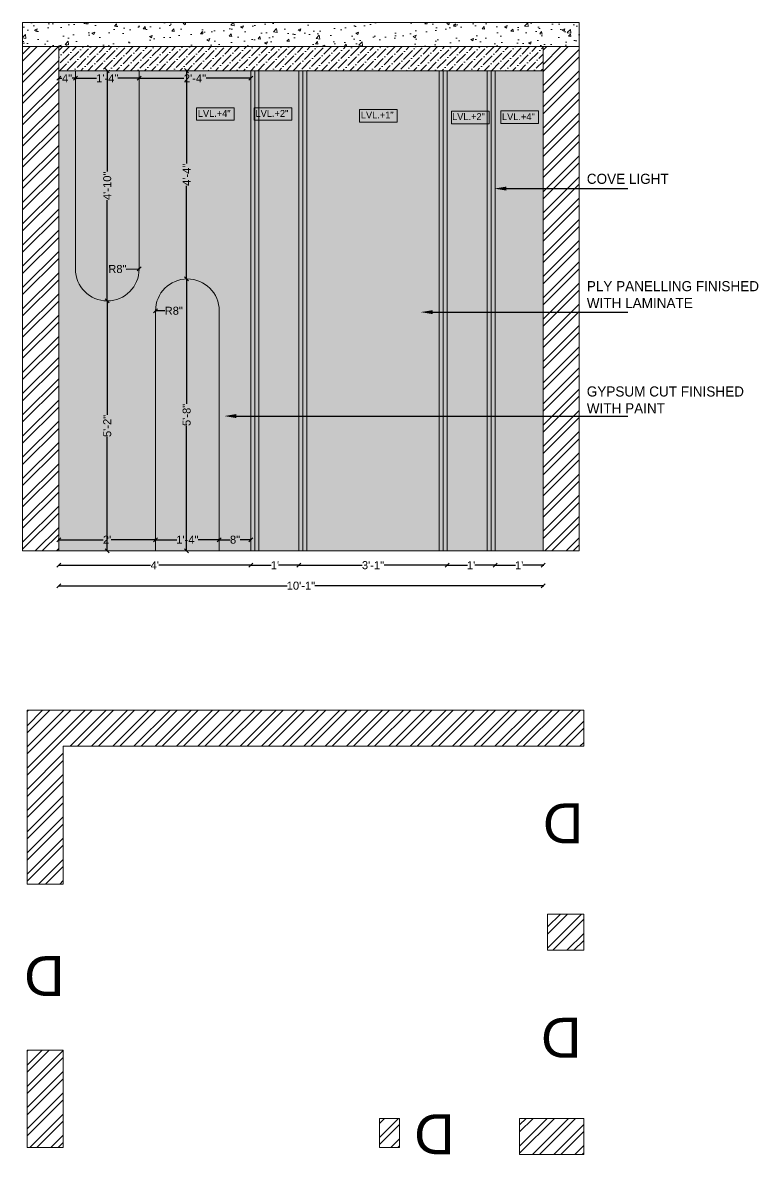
# Model space of a CAD drawing. Header units: inches. Extents: x 15448 to 46480, y -8154 to 0.
# Drawn here: x 20007.6 to 20191.3, y -3254.1 to -2971.3 of the extents above; entities that cross this region are included whole.
import ezdxf
from ezdxf import colors
from ezdxf.entities.mleader import LeaderData, LeaderLine
from ezdxf.math import Vec2, Vec3

# ---------------------------------------------------------------- set-up
doc = ezdxf.new("R2010")
doc.units = ezdxf.units.IN
doc.header["$MEASUREMENT"] = 0
doc.layers.add('6.text', color=6, linetype='Continuous')
doc.layers.add('IEL-HATCH-002', color=7, linetype='Continuous')
doc.layers.add('ROD', color=7, linetype='Continuous', lineweight=9)
doc.styles.add('Arial', font='arial.ttf', dxfattribs={"height": 10})
doc.styles.add('b.k', font='verdana.ttf')
doc.styles.add('HEMI', font='stylu.ttf')
doc.styles.get("Standard").update_dxf_attribs({"font": 'arial.ttf'})
doc.dimstyles.get("Standard").update_dxf_attribs({"dimtxt": 0.18, "dimasz": 0.18, "dimexe": 0.18, "dimexo": 0.0625, "dimgap": 0.09, "dimtad": 0, "dimtih": 1, "dimtoh": 1, "dimdec": 0, "dimzin": 0, "dimdsep": 46, "dimlunit": 4, "dimtxsty": 'Standard', "dimcen": 0.09, "dimadec": 0, "dimazin": 0, "dimtfac": 1, "dimtdec": 0, "dimtofl": 0, "dimtmove": 0, "dimatfit": 3, "dimfxl": 1, "dimtolj": 1, "dimtzin": 0, "dimarcsym": 0})
doc.dimstyles.new('STANDARD$0', dxfattribs={"dimscale": 0, "dimtxt": 6, "dimasz": 3, "dimexe": 2, "dimexo": 2, "dimgap": 0, "dimtad": 0, "dimtih": 1, "dimtoh": 1, "dimdec": 1, "dimzin": 0, "dimdsep": 46, "dimlunit": 4, "dimtxsty": 'b.k', "dimcen": 2.5, "dimclrd": 256, "dimclre": 256, "dimclrt": 256, "dimadec": 0, "dimazin": 0, "dimtfac": 1, "dimtdec": 1, "dimtofl": 0, "dimtmove": 2, "dimatfit": 2, "dimfxl": 1, "dimfrac": 2, "dimtolj": 1, "dimtzin": 0, "dimlwd": 9, "dimlwe": 9, "dimarcsym": 0})
pattern_1 = [(45, (5652.9483, -929.8896), (-2.6516504, 2.6516504), []), (45, (5654.716, -929.8896), (-2.6516504, 2.6516504), [])]

# ---------------------------------------------------------------- blocks, each defined once
blk = doc.blocks.new('_Oblique')
at = {"color": 0, "linetype": 'ByBlock', "lineweight": -2}
blk.add_line((-0.5, -0.5), (0.5, 0.5), dxfattribs=at)
blk = doc.blocks.new('*D358')
at = {"color": 1, "lineweight": -2, "transparency": 16777216}
for p, q in [((20016.55, -3106.86), (20016.55, -3107.08)), ((20016.55, -3106.9), (20039.5, -3106.9)), ((20064.55, -3106.9), (20041.6, -3106.9)), ((20064.55, -3106.86), (20064.55, -3107.08))]:
    blk.add_line(p, q, dxfattribs=at)
at = {"layer": 'Defpoints', "color": 0, "transparency": 16777216}
for p in [(20016.55, -3100.52), (20064.55, -3100.52), (20064.55, -3106.9)]:
    blk.add_point(p, dxfattribs=at)
at = {"color": 1, "lineweight": -2, "transparency": 16777216, "rotation": 180}
blk.add_blockref('_Oblique', (20016.55, -3106.9), dxfattribs=at)
at = {"color": 1, "lineweight": -2, "transparency": 16777216}
blk.add_blockref('_Oblique', (20064.55, -3106.9), dxfattribs=at)
at = {"color": 1, "lineweight": 5, "transparency": 16777216, "insert": (20040.55, -3106.9), "char_height": 2, "attachment_point": 5}
blk.add_mtext("\\A1;4'", dxfattribs=at)
blk = doc.blocks.new('*D359')
at = {"color": 1, "lineweight": -2, "transparency": 16777216}
for p, q in [((20064.55, -3106.86), (20064.55, -3107.08)), ((20064.55, -3106.9), (20069.63, -3106.9)), ((20076.55, -3106.9), (20071.47, -3106.9)), ((20076.55, -3106.86), (20076.55, -3107.08))]:
    blk.add_line(p, q, dxfattribs=at)
at = {"layer": 'Defpoints', "color": 0, "transparency": 16777216}
for p in [(20064.55, -3100.52), (20076.55, -3100.52), (20076.55, -3106.9)]:
    blk.add_point(p, dxfattribs=at)
at = {"color": 1, "lineweight": -2, "transparency": 16777216, "rotation": 180}
blk.add_blockref('_Oblique', (20064.55, -3106.9), dxfattribs=at)
at = {"color": 1, "lineweight": -2, "transparency": 16777216}
blk.add_blockref('_Oblique', (20076.55, -3106.9), dxfattribs=at)
at = {"color": 1, "lineweight": 5, "transparency": 16777216, "insert": (20070.55, -3106.9), "char_height": 2, "attachment_point": 5}
blk.add_mtext("\\A1;1'", dxfattribs=at)
blk = doc.blocks.new('*D360')
at = {"color": 1, "lineweight": -2, "transparency": 16777216}
for p, q in [((20076.55, -3106.86), (20076.55, -3107.08)), ((20076.55, -3106.9), (20092.3, -3106.9)), ((20113.55, -3106.9), (20097.8, -3106.9)), ((20113.55, -3106.86), (20113.55, -3107.08))]:
    blk.add_line(p, q, dxfattribs=at)
at = {"layer": 'Defpoints', "color": 0, "transparency": 16777216}
for p in [(20076.55, -3100.52), (20113.55, -3100.52), (20113.55, -3106.9)]:
    blk.add_point(p, dxfattribs=at)
at = {"color": 1, "lineweight": -2, "transparency": 16777216, "rotation": 180}
blk.add_blockref('_Oblique', (20076.55, -3106.9), dxfattribs=at)
at = {"color": 1, "lineweight": -2, "transparency": 16777216}
blk.add_blockref('_Oblique', (20113.55, -3106.9), dxfattribs=at)
at = {"color": 1, "lineweight": 5, "transparency": 16777216, "insert": (20095.05, -3106.9), "char_height": 2, "attachment_point": 5}
blk.add_mtext('\\A1;3\'-1"', dxfattribs=at)
blk = doc.blocks.new('*D361')
at = {"color": 1, "lineweight": -2, "transparency": 16777216}
for p, q in [((20113.55, -3106.86), (20113.55, -3107.08)), ((20113.55, -3106.9), (20118.63, -3106.9)), ((20125.55, -3106.9), (20120.47, -3106.9)), ((20125.55, -3106.86), (20125.55, -3107.08))]:
    blk.add_line(p, q, dxfattribs=at)
at = {"layer": 'Defpoints', "color": 0, "transparency": 16777216}
for p in [(20113.55, -3100.52), (20125.55, -3100.52), (20125.55, -3106.9)]:
    blk.add_point(p, dxfattribs=at)
at = {"color": 1, "lineweight": -2, "transparency": 16777216, "rotation": 180}
blk.add_blockref('_Oblique', (20113.55, -3106.9), dxfattribs=at)
at = {"color": 1, "lineweight": -2, "transparency": 16777216}
blk.add_blockref('_Oblique', (20125.55, -3106.9), dxfattribs=at)
at = {"color": 1, "lineweight": 5, "transparency": 16777216, "insert": (20119.55, -3106.9), "char_height": 2, "attachment_point": 5}
blk.add_mtext("\\A1;1'", dxfattribs=at)
blk = doc.blocks.new('*D362')
at = {"color": 1, "lineweight": -2, "transparency": 16777216}
for p, q in [((20125.55, -3106.86), (20125.55, -3107.08)), ((20125.55, -3106.9), (20130.63, -3106.9)), ((20137.55, -3106.9), (20132.47, -3106.9)), ((20137.55, -3106.86), (20137.55, -3107.08))]:
    blk.add_line(p, q, dxfattribs=at)
at = {"layer": 'Defpoints', "color": 0, "transparency": 16777216}
for p in [(20125.55, -3100.52), (20137.55, -3100.52), (20137.55, -3106.9)]:
    blk.add_point(p, dxfattribs=at)
at = {"color": 1, "lineweight": -2, "transparency": 16777216, "rotation": 180}
blk.add_blockref('_Oblique', (20125.55, -3106.9), dxfattribs=at)
at = {"color": 1, "lineweight": -2, "transparency": 16777216}
blk.add_blockref('_Oblique', (20137.55, -3106.9), dxfattribs=at)
at = {"color": 1, "lineweight": 5, "transparency": 16777216, "insert": (20131.55, -3106.9), "char_height": 2, "attachment_point": 5}
blk.add_mtext("\\A1;1'", dxfattribs=at)
blk = doc.blocks.new('*D363')
at = {"color": 1, "lineweight": -2, "transparency": 16777216}
for p, q in [((20048.55, -3035.35), (20048.33, -3035.35)), ((20048.51, -3035.35), (20048.51, -3066.58)), ((20048.51, -3103.31), (20048.51, -3072.08)), ((20048.55, -3103.31), (20048.33, -3103.31))]:
    blk.add_line(p, q, dxfattribs=at)
at = {"layer": 'Defpoints', "color": 0, "transparency": 16777216}
for p in [(20048.69, -3035.35), (20048.51, -3103.31), (20048.69, -3103.31)]:
    blk.add_point(p, dxfattribs=at)
at = {"color": 1, "lineweight": -2, "transparency": 16777216}
for p, rotation in [((20048.51, -3035.35), 90), ((20048.51, -3103.31), 270)]:
    blk.add_blockref('_Oblique', p, dxfattribs=dict(at, rotation=rotation))
at = {"color": 1, "lineweight": 5, "transparency": 16777216, "insert": (20048.51, -3069.33), "char_height": 2, "attachment_point": 5, "rotation": 90}
blk.add_mtext('\\A1;5\'-8"', dxfattribs=at)
blk = doc.blocks.new('*D364')
at = {"color": 1, "lineweight": -2, "transparency": 16777216}
for p, q in [((20048.55, -2983.31), (20048.33, -2983.31)), ((20048.51, -2983.31), (20048.51, -3006.54)), ((20048.51, -3035.35), (20048.51, -3012.12)), ((20048.51, -3035.35), (20048.33, -3035.35))]:
    blk.add_line(p, q, dxfattribs=at)
at = {"layer": 'Defpoints', "color": 0, "transparency": 16777216}
for p in [(20048.51, -2983.31), (20052.2, -2983.31), (20048.51, -3035.35)]:
    blk.add_point(p, dxfattribs=at)
at = {"color": 1, "lineweight": -2, "transparency": 16777216}
for p, rotation in [((20048.51, -2983.31), 90), ((20048.51, -3035.35), 270)]:
    blk.add_blockref('_Oblique', p, dxfattribs=dict(at, rotation=rotation))
at = {"color": 1, "lineweight": 5, "transparency": 16777216, "insert": (20048.51, -3009.33), "char_height": 2, "attachment_point": 5, "rotation": 90}
blk.add_mtext('\\A1;4\'-4"', dxfattribs=at)
blk = doc.blocks.new('*D365')
at = {"color": 1, "lineweight": -2, "transparency": 16777216}
for p, q in [((20028.68, -3040.85), (20028.86, -3040.85)), ((20028.68, -3040.85), (20028.68, -3069.33)), ((20028.68, -3103.31), (20028.68, -3074.83)), ((20028.68, -3103.31), (20028.86, -3103.31))]:
    blk.add_line(p, q, dxfattribs=at)
at = {"layer": 'Defpoints', "color": 0, "transparency": 16777216}
for p in [(20028.68, -3040.85), (20028.68, -3103.31), (20028.68, -3103.31)]:
    blk.add_point(p, dxfattribs=at)
at = {"color": 1, "lineweight": -2, "transparency": 16777216}
for p, rotation in [((20028.68, -3040.85), 90), ((20028.68, -3103.31), 270)]:
    blk.add_blockref('_Oblique', p, dxfattribs=dict(at, rotation=rotation))
at = {"color": 1, "lineweight": 5, "transparency": 16777216, "insert": (20028.68, -3072.08), "char_height": 2, "attachment_point": 5, "rotation": 90}
blk.add_mtext('\\A1;5\'-2"', dxfattribs=at)
blk = doc.blocks.new('*D366')
at = {"color": 1, "lineweight": -2, "transparency": 16777216}
for p, q in [((20028.68, -2983.31), (20028.86, -2983.31)), ((20028.68, -2983.31), (20028.68, -3008.51)), ((20028.68, -3040.85), (20028.68, -3015.64)), ((20028.68, -3040.85), (20028.86, -3040.85))]:
    blk.add_line(p, q, dxfattribs=at)
at = {"layer": 'Defpoints', "color": 0, "transparency": 16777216}
for p in [(20028.68, -2983.31), (20028.68, -2983.31), (20028.68, -3040.85)]:
    blk.add_point(p, dxfattribs=at)
at = {"color": 1, "lineweight": -2, "transparency": 16777216}
for p, rotation in [((20028.68, -2983.31), 90), ((20028.68, -3040.85), 270)]:
    blk.add_blockref('_Oblique', p, dxfattribs=dict(at, rotation=rotation))
at = {"color": 1, "lineweight": 5, "transparency": 16777216, "insert": (20028.68, -3012.08), "char_height": 2, "attachment_point": 5, "rotation": 90}
blk.add_mtext('\\A1;4\'-10"', dxfattribs=at)
blk = doc.blocks.new('*D367')
at = {"color": 1, "lineweight": -2, "transparency": 16777216}
for p, q in [((20016.55, -3111.98), (20016.55, -3112.2)), ((20016.55, -3112.02), (20073.62, -3112.02)), ((20137.55, -3112.02), (20080.48, -3112.02)), ((20137.55, -3111.98), (20137.55, -3112.2))]:
    blk.add_line(p, q, dxfattribs=at)
at = {"layer": 'Defpoints', "color": 0, "transparency": 16777216}
for p in [(20016.55, -3103.31), (20137.55, -3103.31), (20137.55, -3112.02)]:
    blk.add_point(p, dxfattribs=at)
at = {"color": 1, "lineweight": -2, "transparency": 16777216, "rotation": 180}
blk.add_blockref('_Oblique', (20016.55, -3112.02), dxfattribs=at)
at = {"color": 1, "lineweight": -2, "transparency": 16777216}
blk.add_blockref('_Oblique', (20137.55, -3112.02), dxfattribs=at)
at = {"color": 1, "lineweight": 5, "transparency": 16777216, "insert": (20077.05, -3112.02), "char_height": 2, "attachment_point": 5}
blk.add_mtext('\\A1;10\'-1"', dxfattribs=at)
blk = doc.blocks.new('*D368')
at = {"color": 1, "lineweight": -2, "transparency": 16777216}
blk.add_line((20033.4, -3032.88), (20036.64, -3032.87), dxfattribs=at)
blk.add_arc((20028.68, -3032.89), 7.96, 0.4499, 1.4825, dxfattribs=at)
at = {"layer": 'Defpoints', "color": 0, "transparency": 16777216}
for p in [(20028.68, -3032.89), (20036.64, -3032.87)]:
    blk.add_point(p, dxfattribs=at)
at = {"color": 1, "lineweight": -2, "transparency": 16777216, "rotation": 0.1867254566149743}
blk.add_blockref('_Oblique', (20036.64, -3032.87), dxfattribs=at)
at = {"color": 1, "lineweight": 5, "transparency": 16777216, "insert": (20031.21, -3032.88), "char_height": 2, "attachment_point": 5, "rotation": 0.1867}
blk.add_mtext('\\A1;R8"', dxfattribs=at)
blk = doc.blocks.new('*D369')
at = {"color": 1, "lineweight": -2, "transparency": 16777216}
blk.add_line((20043.1, -3043.33), (20040.74, -3043.34), dxfattribs=at)
blk.add_arc((20048.69, -3043.31), 7.96, 180, 181.5072, dxfattribs=at)
at = {"layer": 'Defpoints', "color": 0, "transparency": 16777216}
for p in [(20040.74, -3043.34), (20048.69, -3043.31)]:
    blk.add_point(p, dxfattribs=at)
at = {"color": 1, "lineweight": -2, "transparency": 16777216, "rotation": 180.2113937648288}
blk.add_blockref('_Oblique', (20040.74, -3043.34), dxfattribs=at)
at = {"color": 1, "lineweight": 5, "transparency": 16777216, "insert": (20045.29, -3043.32), "char_height": 2, "attachment_point": 5, "rotation": 0.2114}
blk.add_mtext('\\A1;R8"', dxfattribs=at)
blk = doc.blocks.new('*D370')
at = {"color": 1, "lineweight": -2, "transparency": 16777216}
for p, q in [((20040.74, -3100.56), (20040.74, -3100.34)), ((20040.74, -3100.52), (20046.04, -3100.52)), ((20056.65, -3100.52), (20051.35, -3100.52)), ((20056.65, -3100.56), (20056.65, -3100.34))]:
    blk.add_line(p, q, dxfattribs=at)
at = {"layer": 'Defpoints', "color": 0, "transparency": 16777216}
for p in [(20056.65, -3100.52), (20040.74, -3103), (20056.65, -3103)]:
    blk.add_point(p, dxfattribs=at)
at = {"color": 1, "lineweight": -2, "transparency": 16777216, "rotation": 180}
blk.add_blockref('_Oblique', (20040.74, -3100.52), dxfattribs=at)
at = {"color": 1, "lineweight": -2, "transparency": 16777216}
blk.add_blockref('_Oblique', (20056.65, -3100.52), dxfattribs=at)
at = {"color": 1, "lineweight": 5, "transparency": 16777216, "insert": (20048.69, -3100.52), "char_height": 2, "attachment_point": 5}
blk.add_mtext('\\A1;1\'-4"', dxfattribs=at)
blk = doc.blocks.new('*D371')
at = {"color": 1, "lineweight": -2, "transparency": 16777216}
for p, q in [((20056.65, -3100.52), (20056.65, -3100.34)), ((20056.65, -3100.52), (20059.36, -3100.52)), ((20064.55, -3100.52), (20061.84, -3100.52)), ((20064.55, -3100.52), (20064.55, -3100.34))]:
    blk.add_line(p, q, dxfattribs=at)
at = {"layer": 'Defpoints', "color": 0, "transparency": 16777216}
for p in [(20056.65, -3100.52), (20064.55, -3100.52), (20064.55, -3100.52)]:
    blk.add_point(p, dxfattribs=at)
at = {"color": 1, "lineweight": -2, "transparency": 16777216, "rotation": 180}
blk.add_blockref('_Oblique', (20056.65, -3100.52), dxfattribs=at)
at = {"color": 1, "lineweight": -2, "transparency": 16777216}
blk.add_blockref('_Oblique', (20064.55, -3100.52), dxfattribs=at)
at = {"color": 1, "lineweight": 5, "transparency": 16777216, "insert": (20060.6, -3100.52), "char_height": 2, "attachment_point": 5}
blk.add_mtext('\\A1;8"', dxfattribs=at)
blk = doc.blocks.new('*D372')
at = {"color": 1, "lineweight": -2, "transparency": 16777216}
for p, q in [((20016.55, -3100.52), (20016.55, -3100.34)), ((20016.55, -3100.52), (20027.62, -3100.52)), ((20040.74, -3100.52), (20029.67, -3100.52)), ((20040.74, -3100.52), (20040.74, -3100.34))]:
    blk.add_line(p, q, dxfattribs=at)
at = {"layer": 'Defpoints', "color": 0, "transparency": 16777216}
for p in [(20016.55, -3100.52), (20016.55, -3100.52), (20040.74, -3100.52)]:
    blk.add_point(p, dxfattribs=at)
at = {"color": 1, "lineweight": -2, "transparency": 16777216, "rotation": 180}
blk.add_blockref('_Oblique', (20016.55, -3100.52), dxfattribs=at)
at = {"color": 1, "lineweight": -2, "transparency": 16777216}
blk.add_blockref('_Oblique', (20040.74, -3100.52), dxfattribs=at)
at = {"color": 1, "lineweight": 5, "transparency": 16777216, "insert": (20028.64, -3100.52), "char_height": 2, "attachment_point": 5}
blk.add_mtext("\\A1;2'", dxfattribs=at)
blk = doc.blocks.new('*D373')
at = {"color": 1, "lineweight": -2, "transparency": 16777216}
for p, q in [((20016.55, -2985.18), (20016.55, -2985.4)), ((20016.55, -2985.22), (20017.36, -2985.22)), ((20020.72, -2985.22), (20019.92, -2985.22)), ((20020.72, -2985.18), (20020.72, -2985.4))]:
    blk.add_line(p, q, dxfattribs=at)
at = {"layer": 'Defpoints', "color": 0, "transparency": 16777216}
for p in [(20016.55, -2983.7), (20020.72, -2983.7), (20016.55, -2985.22)]:
    blk.add_point(p, dxfattribs=at)
at = {"color": 1, "lineweight": -2, "transparency": 16777216, "rotation": 180}
blk.add_blockref('_Oblique', (20016.55, -2985.22), dxfattribs=at)
at = {"color": 1, "lineweight": -2, "transparency": 16777216}
blk.add_blockref('_Oblique', (20020.72, -2985.22), dxfattribs=at)
at = {"color": 1, "lineweight": 5, "transparency": 16777216, "insert": (20018.64, -2985.22), "char_height": 2, "attachment_point": 5}
blk.add_mtext('\\A1;4"', dxfattribs=at)
blk = doc.blocks.new('*D374')
at = {"color": 1, "lineweight": -2, "transparency": 16777216}
for p, q in [((20020.72, -2985.18), (20020.72, -2985.4)), ((20020.72, -2985.22), (20026.03, -2985.22)), ((20036.64, -2985.22), (20031.33, -2985.22)), ((20036.64, -2985.22), (20036.64, -2985.04))]:
    blk.add_line(p, q, dxfattribs=at)
at = {"layer": 'Defpoints', "color": 0, "transparency": 16777216}
for p in [(20020.72, -2983.7), (20036.64, -2985.22), (20036.64, -2985.22)]:
    blk.add_point(p, dxfattribs=at)
at = {"color": 1, "lineweight": -2, "transparency": 16777216, "rotation": 180}
blk.add_blockref('_Oblique', (20020.72, -2985.22), dxfattribs=at)
at = {"color": 1, "lineweight": -2, "transparency": 16777216}
blk.add_blockref('_Oblique', (20036.64, -2985.22), dxfattribs=at)
at = {"color": 1, "lineweight": 5, "transparency": 16777216, "insert": (20028.68, -2985.22), "char_height": 2, "attachment_point": 5}
blk.add_mtext('\\A1;1\'-4"', dxfattribs=at)
blk = doc.blocks.new('*D375')
at = {"color": 1, "lineweight": -2, "transparency": 16777216}
for p, q in [((20036.64, -2985.22), (20036.64, -2985.04)), ((20036.64, -2985.22), (20047.83, -2985.22)), ((20064.55, -2985.22), (20053.36, -2985.22)), ((20064.55, -2985.22), (20064.55, -2985.04))]:
    blk.add_line(p, q, dxfattribs=at)
at = {"layer": 'Defpoints', "color": 0, "transparency": 16777216}
for p in [(20036.64, -2985.22), (20064.55, -2985.22), (20064.55, -2985.22)]:
    blk.add_point(p, dxfattribs=at)
at = {"color": 1, "lineweight": -2, "transparency": 16777216, "rotation": 180}
blk.add_blockref('_Oblique', (20036.64, -2985.22), dxfattribs=at)
at = {"color": 1, "lineweight": -2, "transparency": 16777216}
blk.add_blockref('_Oblique', (20064.55, -2985.22), dxfattribs=at)
at = {"color": 1, "lineweight": 5, "transparency": 16777216, "insert": (20050.59, -2985.22), "char_height": 2, "attachment_point": 5}
blk.add_mtext('\\A1;2\'-4"', dxfattribs=at)

msp = doc.modelspace()

# ---------------------------------------------------------------- hatches: boundary and pattern name
at = {"layer": 'IEL-HATCH-002', "lineweight": 5, "true_color": 0xc7c8ca, "transparency": 33554687}
h = msp.add_hatch(dxfattribs=at)
h.set_pattern_fill('AR-CONC', color=9)
h.set_pattern_definition([(50, (5652.948, -929.8896), (7.1726018, -0.6275213), [0.75, -8.25]), (355, (5652.948, -929.8896), (-1.3875133, 7.5219213), [0.6, -6.6]), (100.451444, (5653.546, -929.942), (5.7850885, 6.8944), [0.637402, -7.011421]), (46.1842, (5652.948, -927.89), (10.6724133, -1.655193), [1.125, -12.375]), (96.635635, (5653.838, -928.027), (9.3466195, 9.741186), [0.9561034, -10.517138]), (351.18416, (5652.948, -927.89), (9.3466195, 9.741186), [0.9, -9.9]), (21, (5653.948, -928.3896), (5.9690705, -4.026189), [0.75, -8.25]), (326, (5653.948, -928.3896), (2.4331533, 7.2515005), [0.6, -6.6]), (71.451445, (5654.446, -928.725), (8.4022238, 3.2253115), [0.637402, -7.011421]), (37.5, (5652.9483, -929.8896), (0.12159855, 3.32893854), [0, -6.52, 0, -6.7, 0, -6.625]), (7.5, (5652.9483, -929.8896), (2.6306954, 3.9441171), [0, -3.82, 0, -6.37, 0, -2.525]), (327.5, (5650.7183, -929.8896), (5.33822436, -0.2255487), [0, -2.5, 0, -7.8, 0, -10.35]), (317.5, (5649.7183, -929.8896), (5.8318617, 1.0010498), [0, -3.25, 0, -5.18, 0, -7.35])])
h.paths.add_polyline_path([(20146.55, -2971.31), (20007.55, -2971.31), (20007.55, -2977.31), (20146.55, -2977.31)])
at = {"layer": 'IEL-HATCH-002', "lineweight": 5, "true_color": 0xf27172, "transparency": 33554687}
h = msp.add_hatch(dxfattribs=at)
h.set_pattern_fill('ANSI32', color=11, scale=10)
h.set_pattern_definition([(45, (5652.9483, -904.1407), (-2.6516504, 2.6516504), []), (45, (5654.716, -904.1407), (-2.6516504, 2.6516504), [])])
h.paths.add_polyline_path([(20016.55, -2977.31), (20007.55, -2977.31), (20007.55, -3103.31), (20016.55, -3103.31)])
h.paths.add_polyline_path([(20146.55, -2977.31), (20137.55, -2977.31), (20137.55, -3103.31), (20146.55, -3103.31)])
at = {"layer": 'IEL-HATCH-002', "lineweight": 5, "true_color": 0xd7ebd2, "transparency": 33554687}
h = msp.add_hatch(dxfattribs=at)
h.set_pattern_fill('ANSI36', color=254, scale=10)
h.set_pattern_definition([(45, (5652.9483, -929.8896), (0.66291261, 2.43067956), [3.125, -0.625, 0, -0.625])])
h.paths.add_polyline_path([(20137.55, -2977.31), (20016.55, -2977.31), (20016.55, -2983.31), (20137.55, -2983.31)])
at = {"layer": 'IEL-HATCH-002', "lineweight": 5, "true_color": 0xf3ece7, "transparency": 33554687}
h = msp.add_hatch(color=7, dxfattribs=at)
h.dxf.hatch_style = 1
h.paths.add_polyline_path([(20064.55, -2983.31), (20036.64, -2983.31), (20036.64, -3032.89, -1), (20020.72, -3032.89), (20020.72, -2983.31), (20016.55, -2983.31), (20016.55, -3103.31), (20040.74, -3103.31), (20040.74, -3043.31, -1), (20056.65, -3043.31), (20056.65, -3103.31), (20064.55, -3103.31)])
at = {"layer": 'IEL-HATCH-002', "lineweight": 5, "true_color": 0xf0e7e0, "transparency": 33554687}
h = msp.add_hatch(color=254, dxfattribs=at)
h.dxf.hatch_style = 1
h.paths.add_polyline_path([(20036.64, -2983.31), (20020.72, -2983.31), (20020.72, -3032.89, 1), (20036.64, -3032.89)])
h.paths.add_polyline_path([(20056.65, -3043.31, 1), (20040.74, -3043.31), (20040.74, -3103.31), (20056.65, -3103.31)])
h.paths.add_polyline_path([(20050.58, -3072.6), (20050.58, -3066.04), (20046.46, -3066.04), (20046.46, -3072.6)], flags=24)
h = msp.add_hatch(color=254, dxfattribs=at)
h.dxf.hatch_style = 1
h.paths.add_polyline_path([(20076.55, -2983.31), (20064.55, -2983.31), (20064.55, -3103.31), (20076.55, -3103.31)])
h.paths.add_polyline_path([(20125.55, -2983.31), (20113.55, -2983.31), (20113.55, -3103.31), (20125.55, -3103.31)])
h.paths.add_polyline_path([(20137.55, -2983.31), (20125.55, -2983.31), (20125.55, -3103.31), (20137.55, -3103.31)])
at = {"layer": 'IEL-HATCH-002', "lineweight": 5, "true_color": 0xbb9577, "transparency": 33554687}
h = msp.add_hatch(color=33, dxfattribs=at)
h.dxf.hatch_style = 1
h.paths.add_polyline_path([(20113.55, -2983.31), (20076.55, -2983.31), (20076.55, -3103.31), (20113.55, -3103.31)])
at = {"layer": 'IEL-HATCH-002', "lineweight": 5, "true_color": 0xf27172, "transparency": 33554687}
h = msp.add_hatch(dxfattribs=at)
h.set_pattern_fill('ANSI32', color=11, scale=10)
h.set_pattern_definition(pattern_1)
h.paths.add_polyline_path([(20017.66, -3152.12), (20147.66, -3152.12), (20147.66, -3143.12), (20008.66, -3143.12), (20008.66, -3186.58), (20017.66, -3186.58)])
h.paths.add_polyline_path([(20017.66, -3228.08), (20008.66, -3228.08), (20008.66, -3245.12), (20008.66, -3252.4), (20017.66, -3252.4)])
h.paths.add_polyline_path([(20101.66, -3245.12), (20096.66, -3245.12), (20096.66, -3252.4), (20101.66, -3252.4)])
h.paths.add_polyline_path([(20138.66, -3245.12), (20131.66, -3245.12), (20131.66, -3254.12), (20138.66, -3254.12)])
h.paths.add_polyline_path([(20147.66, -3245.12), (20139.66, -3245.12), (20138.66, -3245.12), (20138.66, -3254.12), (20147.66, -3254.12)])
h = msp.add_hatch(dxfattribs=at)
h.set_pattern_fill('ANSI32', color=11, scale=10)
h.set_pattern_definition(pattern_1)
h.paths.add_polyline_path([(20147.66, -3194.12), (20138.66, -3194.12), (20138.66, -3203.12), (20147.66, -3203.12)])

# ---------------------------------------------------------------- linework, layer by layer
at = {"lineweight": 5}
for p, q in [((20007.55, -3103.31), (20007.55, -2971.31)), ((20007.55, -2971.31), (20146.55, -2971.31)), ((20146.55, -3103.31), (20146.55, -2971.31)), ((20007.55, -2977.31), (20146.55, -2977.31)), ((20016.55, -3103.31), (20016.55, -2977.31)), ((20137.55, -3103.31), (20137.55, -2977.31)), ((20016.55, -2983.31), (20137.55, -2983.31)), ((20064.55, -3103.31), (20064.55, -2983.31)), ((20076.55, -3103.31), (20076.55, -2983.31)), ((20113.55, -3103.31), (20113.55, -2983.31)), ((20125.55, -3103.31), (20125.55, -2983.31)), ((20007.55, -3103.31), (20146.55, -3103.31))]:
    msp.add_line(p, q, dxfattribs=at)
at = {"color": 41, "lineweight": 5, "true_color": 0xf4ee51}
for p, q in [((20065.55, -3103.31), (20065.55, -2983.31)), ((20066.55, -3103.31), (20066.55, -2983.31)), ((20123.55, -3103.31), (20123.55, -2983.31)), ((20124.55, -3103.31), (20124.55, -2983.31))]:
    msp.add_line(p, q, dxfattribs=at)
at = {"color": 51, "lineweight": 5, "true_color": 0xf7f281}
for p, q in [((20077.55, -3103.31), (20077.55, -2983.31)), ((20078.55, -3103.31), (20078.55, -2983.31)), ((20111.55, -3103.31), (20111.55, -2983.31)), ((20112.55, -3103.31), (20112.55, -2983.31))]:
    msp.add_line(p, q, dxfattribs=at)
at = {"lineweight": 5}
for points in [[(20020.72, -2983.31), (20020.72, -3032.89, 1), (20036.64, -3032.89), (20036.64, -2983.31)], [(20056.65, -3103.31), (20056.65, -3043.31, 1), (20040.74, -3043.31), (20040.74, -3103.31)]]:
    msp.add_lwpolyline(points, format="xyb", dxfattribs=at)
at = {"color": 18, "lineweight": 5, "true_color": 0x000000}
for points in [[(20050.97, -2992.57), (20060.39, -2992.57), (20060.39, -2995.7), (20050.97, -2995.7)], [(20065.39, -2992.57), (20074.8, -2992.57), (20074.8, -2995.7), (20065.39, -2995.7)], [(20091.68, -2993.05), (20101.09, -2993.05), (20101.09, -2996.18), (20091.68, -2996.18)], [(20114.61, -2993.44), (20124.02, -2993.44), (20124.02, -2996.57), (20114.61, -2996.57)], [(20126.94, -2993.38), (20136.35, -2993.38), (20136.35, -2996.51), (20126.94, -2996.51)]]:
    msp.add_lwpolyline(points, close=True, dxfattribs=at)
at = {"lineweight": 5}
msp.add_lwpolyline([(20147.66, -3203.12), (20147.66, -3194.12), (20138.66, -3194.12), (20138.66, -3203.12)], close=True, dxfattribs=at)
msp.add_lwpolyline([(20101.66, -3245.12), (20096.66, -3245.12), (20096.66, -3252.4), (20101.66, -3252.4), (20101.66, -3245.12), (20101.66, -3252.4)], dxfattribs=at)
at = {"layer": 'ROD', "lineweight": 5}
for points in [[(20147.66, -3143.12), (20008.66, -3143.12), (20008.66, -3186.58), (20017.66, -3186.58), (20017.66, -3152.12), (20147.66, -3152.12)], [(20017.66, -3252.4), (20017.66, -3228.08), (20008.66, -3228.08), (20008.66, -3252.4)], [(20147.66, -3245.12), (20139.66, -3245.12), (20131.66, -3245.12), (20131.66, -3254.12), (20147.66, -3254.12)]]:
    msp.add_lwpolyline(points, close=True, dxfattribs=at)

# ---------------------------------------------------------------- texts
at = {"color": 18, "lineweight": 5, "true_color": 0x000000, "char_height": 1.723, "width": 29.4868, "attachment_point": 1, "rotation": 359.9906, "style": 'HEMI'}
for s, insert in [('LVL.+4"', (20051.3, -2993.14)), ('LVL.+2"', (20065.71, -2993.14)), ('LVL.+1"', (20092.01, -2993.52)), ('LVL.+2"', (20114.8, -2993.9)), ('LVL.+4"', (20127.26, -2993.95))]:
    msp.add_mtext(s, dxfattribs=dict(at, insert=insert))
at = {"color": 5, "lineweight": 5, "width": 43.2432, "attachment_point": 1, "rotation": 359.9906, "style": 'HEMI'}
for s, insert, char_height in [('COVE LIGHT', (20148.44, -3009.07), 2.527), ('PLY PANELLING FINISHED WITH LAMINATE', (20148.44, -3035.89), 2.5271), ('GYPSUM CUT FINISHED WITH PAINT', (20148.44, -3062.21), 2.5271)]:
    msp.add_mtext(s, dxfattribs=dict(at, insert=insert, char_height=char_height))
at = {"layer": '6.text', "lineweight": 5, "char_height": 10, "attachment_point": 1, "rotation": 180, "style": 'Arial'}
for insert in [(20147.58, -3176.43), (20018.03, -3214.58), (20147.11, -3230), (20115.44, -3254.12)]:
    msp.add_mtext_dynamic_manual_height_columns('D', width=9, gutter_width=45, heights=[0], dxfattribs=dict(at, insert=insert))

# ---------------------------------------------------------------- dimensions: what is measured, and where the dimension line sits
at = {"lineweight": 5}
for base, p1, p2, picture, middle in [((20016.55, -2985.22), (20020.72, -2983.7), (20016.55, -2983.7), '*D373', (20018.64, -2985.22)), ((20036.64, -2985.22), (20020.72, -2983.7), (20036.64, -2985.22), '*D374', (20028.68, -2985.22)), ((20064.55, -2985.22), (20036.64, -2985.22), (20064.55, -2985.22), '*D375', (20050.59, -2985.22)), ((20016.55, -3100.52), (20040.74, -3100.52), (20016.55, -3100.52), '*D372', (20028.64, -3100.52)), ((20056.65, -3100.52), (20040.74, -3103), (20056.65, -3103), '*D370', (20048.69, -3100.52)), ((20064.55, -3100.52), (20056.65, -3100.52), (20064.55, -3100.52), '*D371', (20060.6, -3100.52)), ((20064.55, -3106.9), (20016.55, -3100.52), (20064.55, -3100.52), '*D358', (20040.55, -3106.9)), ((20076.55, -3106.9), (20064.55, -3100.52), (20076.55, -3100.52), '*D359', (20070.55, -3106.9)), ((20113.55, -3106.9), (20076.55, -3100.52), (20113.55, -3100.52), '*D360', (20095.05, -3106.9)), ((20125.55, -3106.9), (20113.55, -3100.52), (20125.55, -3100.52), '*D361', (20119.55, -3106.9)), ((20137.55, -3106.9), (20125.55, -3100.52), (20137.55, -3100.52), '*D362', (20131.55, -3106.9)), ((20137.55, -3112.02), (20016.55, -3103.31), (20137.55, -3103.31), '*D367', (20077.05, -3112.02))]:
    dim = msp.add_linear_dim(base=base, p1=p1, p2=p2, dimstyle='STANDARD$0', override={"dimscale": 1, "dimtxt": 2, "dimasz": 1, "dimexe": 0.18, "dimexo": 0.0625, "dimgap": 0.09, "dimtih": 0, "dimtoh": 0, "dimdec": 0, "dimtxsty": 'Standard', "dimblk": 'Oblique', "dimcen": 0.09, "dimclrd": 1, "dimclre": 1, "dimclrt": 1, "dimtdec": 0, "dimtmove": 1, "dimatfit": 3, "dimldrblk": 'Oblique', "dimfxl": 0.03937, "dimfxlon": 1, "dimfrac": 0, "dimlwd": 65534, "dimlwe": 65534, "dimarcsym": 1}, dxfattribs=at)
    dim.commit()
    dim.dimension.update_dxf_attribs({"geometry": picture, "text_midpoint": middle})
for base, p1, p2, picture, middle in [((20028.68, -2983.31), (20028.68, -3040.85), (20028.68, -2983.31), '*D366', (20028.68, -3012.08)), ((20048.51, -2983.31), (20048.51, -3035.35), (20052.2, -2983.31), '*D364', (20048.51, -3009.33)), ((20048.51, -3103.31), (20048.69, -3035.35), (20048.69, -3103.31), '*D363', (20048.51, -3069.33)), ((20028.68, -3103.31), (20028.68, -3040.85), (20028.68, -3103.31), '*D365', (20028.68, -3072.08))]:
    dim = msp.add_linear_dim(base=base, p1=p1, p2=p2, angle=90, dimstyle='STANDARD$0', override={"dimscale": 1, "dimtxt": 2, "dimasz": 1, "dimexe": 0.18, "dimexo": 0.0625, "dimgap": 0.09, "dimtih": 0, "dimtoh": 0, "dimdec": 0, "dimtxsty": 'Standard', "dimblk": 'Oblique', "dimcen": 0.09, "dimclrd": 1, "dimclre": 1, "dimclrt": 1, "dimtdec": 0, "dimtmove": 1, "dimatfit": 3, "dimldrblk": 'Oblique', "dimfxl": 0.03937, "dimfxlon": 1, "dimfrac": 0, "dimlwd": 65534, "dimlwe": 65534, "dimarcsym": 1}, dxfattribs=at)
    dim.commit()
    dim.dimension.update_dxf_attribs({"geometry": picture, "text_midpoint": middle})
for center, mpoint, picture, middle in [((20028.68, -3032.89), (20036.64, -3032.87), '*D368', (20031.21, -3032.88)), ((20048.69, -3043.31), (20040.74, -3043.34), '*D369', (20045.29, -3043.32))]:
    dim = msp.add_radius_dim(center=center, mpoint=mpoint, dimstyle='Standard', override={"dimtxt": 2, "dimasz": 1, "dimtih": 0, "dimtoh": 0, "dimblk": 'Oblique', "dimclrd": 1, "dimclre": 1, "dimclrt": 1, "dimtmove": 1, "dimldrblk": 'Oblique', "dimfxl": 0.03937, "dimfxlon": 1, "dimarcsym": 1}, dxfattribs=at)
    dim.commit()
    dim.dimension.update_dxf_attribs({"geometry": picture, "text_midpoint": middle, "dimtype": 164})

# ---------------------------------------------------------------- leaders
at = {"color": 5, "lineweight": 5}
ml = msp.add_multileader_mtext('Standard', dxfattribs=at)
ml.set_content('', color=5)
ml.set_leader_properties()
ml.build(insert=Vec2(0, 0))
ml.multileader.update_dxf_attribs({"text_right_attachment_type": 6, "dogleg_length": 0.36, "arrow_head_size": 3})
ctx = ml.context
ctx.base_point, ctx.char_height, ctx.arrow_head_size, ctx.landing_gap_size, ctx.plane_origin = Vec3(20158.69, -3012.78), 0.18, 3, 0.09, Vec3(20109.32, -3012.78)
ctx.right_attachment = 6
notes = []
notes.append((ctx, [(0, (1, 1, 0), (20158.33, -3012.78), (1, 0), 0.36, [(0, [(20125.35, -3012.78)], 0, [])])]))
ctx.mtext.insert, ctx.mtext.flow_direction = Vec3(20158.78, -3012.69), 5
ml = msp.add_multileader_mtext('Standard', dxfattribs=at)
ml.set_content('', color=5)
ml.set_leader_properties()
ml.build(insert=Vec2(0, 0))
ml.multileader.update_dxf_attribs({"text_right_attachment_type": 6, "dogleg_length": 0.36, "arrow_head_size": 3})
ctx = ml.context
ctx.base_point, ctx.char_height, ctx.arrow_head_size, ctx.landing_gap_size, ctx.plane_origin = Vec3(20158.69, -3043.65), 0.18, 3, 0.09, Vec3(20109.32, -3043.65)
ctx.right_attachment = 6
notes.append((ctx, [(0, (1, 1, 0), (20158.33, -3043.65), (1, 0), 0.36, [(0, [(20106.96, -3043.65)], 0, [])])]))
ctx.mtext.insert, ctx.mtext.flow_direction = Vec3(20158.78, -3043.56), 5
ml = msp.add_multileader_mtext('Standard', dxfattribs=at)
ml.set_content('', color=5)
ml.set_leader_properties()
ml.build(insert=Vec2(0, 0))
ml.multileader.update_dxf_attribs({"text_right_attachment_type": 6, "dogleg_length": 0.36, "arrow_head_size": 3})
ctx = ml.context
ctx.base_point, ctx.char_height, ctx.arrow_head_size, ctx.landing_gap_size, ctx.plane_origin = Vec3(20158.69, -3069.62), 0.18, 3, 0.09, Vec3(20109.32, -3069.62)
ctx.right_attachment = 6
notes.append((ctx, [(0, (1, 1, 0), (20158.33, -3069.62), (1, 0), 0.36, [(0, [(20057.89, -3069.62)], 0, [])])]))
ctx.mtext.insert, ctx.mtext.flow_direction = Vec3(20158.78, -3069.53), 5
for ctx, leaders in notes:
    for number, flags, end, landing, length, lines in leaders:
        leader = LeaderData()
        leader.index, (leader.has_last_leader_line, leader.has_dogleg_vector, leader.attachment_direction) = number, flags
        leader.last_leader_point, leader.dogleg_vector, leader.dogleg_length = Vec3(end), Vec3(landing), length
        for number, points, colour, breaks in lines:
            line = LeaderLine()
            line.index, line.vertices, line.color, line.breaks = number, Vec3.list(points), colors.encode_raw_color(colour), breaks
            leader.lines.append(line)
        ctx.leaders.append(leader)

doc.saveas('drawing.dxf')
